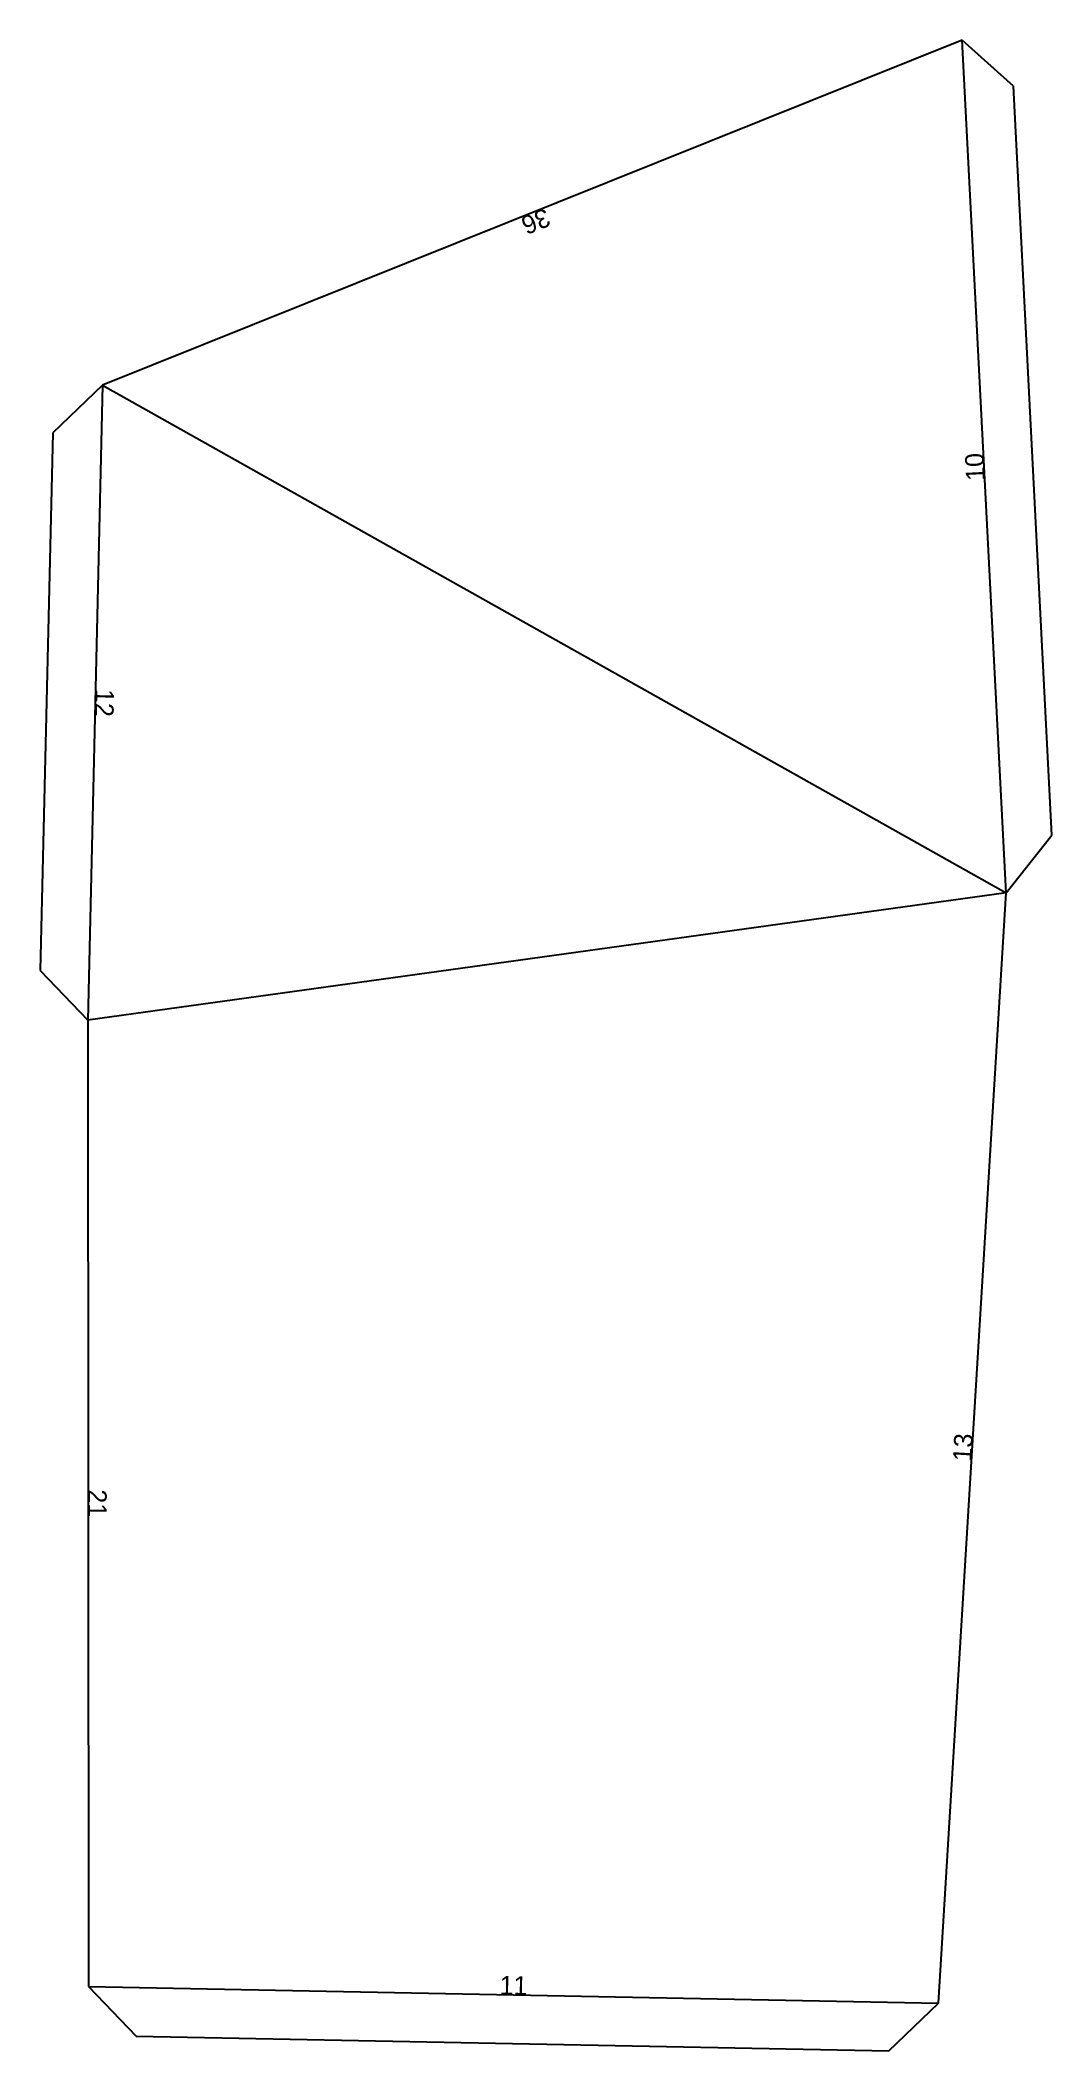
# Model space of a CAD drawing. Extents: x 698 to 802, y 41 to 248.
import ezdxf
from ezdxf.enums import TextEntityAlignment as Align

# ---------------------------------------------------------------- set-up
doc = ezdxf.new("R2010")
doc.units = 0

msp = doc.modelspace()

# ---------------------------------------------------------------- linework, layer by layer
at = {"layer": 'CutLine', "color": 8, "linetype": 'CONTINUOUS'}
for p, q in [((792.459384, 247.580186), (704.113553, 212.139522)), ((797.708874, 242.842796), (792.459384, 247.580186)), ((801.652877, 165.927534), (797.708874, 242.842796)), ((704.113553, 212.139522), (698.998937, 207.256828)), ((698.998937, 207.256828), (697.717659, 152.025504)), ((796.950204, 160.001002), (801.652877, 165.927534)), ((790.007593, 45.936096), (796.950204, 160.001002)), ((697.717659, 152.025504), (702.600354, 146.910888)), ((702.600354, 146.910888), (702.66252, 47.641734)), ((702.66252, 47.641734), (707.563948, 42.545068)), ((784.910927, 41.034668), (790.007593, 45.936096)), ((707.563948, 42.545068), (784.910927, 41.034668))]:
    msp.add_line(p, q, dxfattribs=at)
at = {"layer": 'MountainLine', "color": 5, "linetype": 'CONTINUOUS'}
for p, q in [((796.950204, 160.001002), (792.459384, 247.580186)), ((704.113553, 212.139522), (702.600354, 146.910888)), ((796.950204, 160.001002), (702.600354, 146.910888)), ((702.66252, 47.641734), (790.007593, 45.936096))]:
    msp.add_line(p, q, dxfattribs=at)
at = {"layer": 'ValleyLine', "color": 1, "linetype": 'CONTINUOUS'}
msp.add_line((704.113553, 212.139522), (796.950204, 160.001002), dxfattribs=at)

# ---------------------------------------------------------------- texts
at = {"layer": 'Edge ID'}
for s, rotation, p in [('36', 201.858599, (748.286469, 229.859854)), ('10', 92.935399, (794.704794, 203.790594)), ('12', 268.671069, (703.356953, 179.525205)), ('13', 86.516964, (793.478899, 102.968549)), ('21', -89.964119, (702.631437, 97.276311)), ('11', -1.118706, (746.335057, 46.788915))]:
    msp.add_text(s, height=1.92, rotation=rotation, dxfattribs=at).set_placement(p, align=Align.CENTER)

doc.saveas('drawing.dxf')
